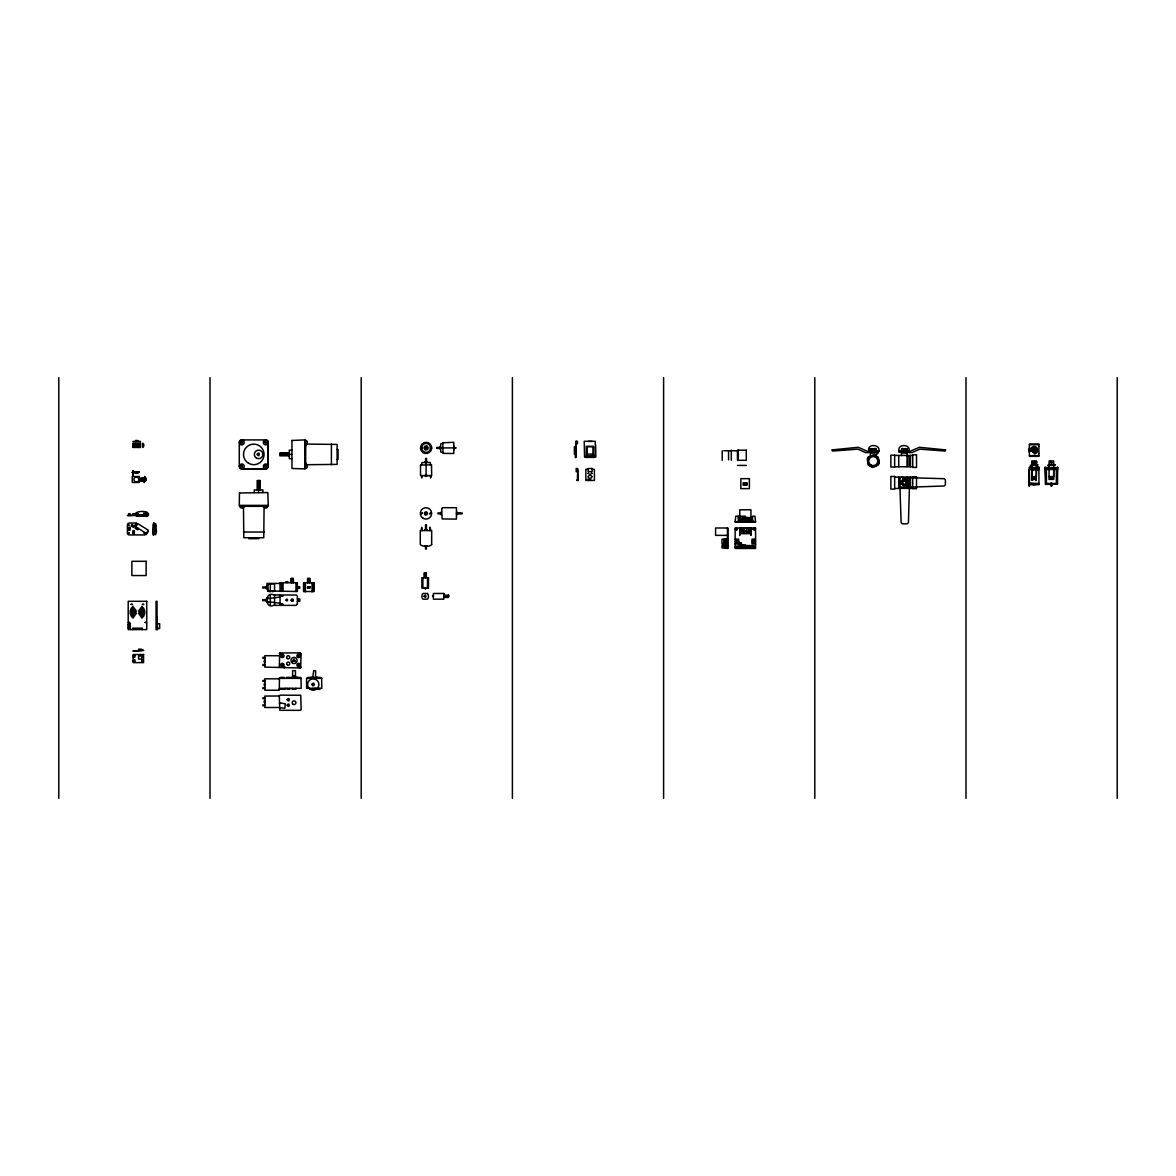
<?xml version="1.0" encoding="UTF-8"?>
<svg xmlns="http://www.w3.org/2000/svg" width="1176" height="1176" viewBox="0 0 1176 1176"><rect width="100%" height="100%" fill="white"/><g stroke="black" fill="none" stroke-linecap="round" stroke-linejoin="round"><path stroke-width="1.5" d="M128.199 624.529C131.55 620.266 130.565 632.512 128.199 627.705M279.3 695.986L280.153 695.134L300.733 695.251L301.159 709.554L300.306 710.348L279.844 710.289L279.3 695.986L264.806 696.089L264.806 707.496L279.3 707.496M279.3 703.792L280.153 702.925L285.239 703.792L284.871 708.29L279.3 707.643M305.892 591.528L304.951 591.572M312.551 591.528L311.611 591.572M592.116 441.397L588.22 441.368M152.63 531.817L153.056 530.802A2.073 2.073 0 0 1 155.849 530.699L155.996 532.831A2.073 2.073 0 0 1 153.203 532.934L153.056 524.099A2.073 2.073 0 0 1 155.849 523.996L156.423 531.817M901.58 450.981L901.918 448.526L907.387 448.953L907.357 451.422M906.211 448.865L905.917 452.745L902.786 452.51L903.095 448.615M909.342 452.525L909.415 451.584L919.382 447.306L945.739 449.908L945.048 451.055L919.838 449.144L911.826 452.672L898.758 451.716L898.832 450.775L909.415 451.584M1035.953 476.574L1035.835 478L1032.513 478L1032.396 476.574M1053.182 476.574L1053.049 478L1049.727 478L1049.609 476.574M868.902 451.202C866.359 443.102 882.103 443.999 878.398 452.157L868.902 452.157L868.902 451.202L878.398 451.202M899.17 451.202C896.627 443.102 912.37 443.999 908.68 452.157L899.17 452.157L899.17 451.202L908.68 451.202M295.367 660.956L294.029 659.045L292.736 661.059L295.176 661.324L292.692 660.941M147.265 512.457L146.368 513.486A3.352 3.352 0 0 0 146.368 515.235L147.265 516.264L148.161 515.235A3.352 3.352 0 0 0 148.161 513.486C147.206 510.487 136.548 511.001 135.696 513.486A3.352 3.352 0 0 0 135.71 515.235L136.504 516.249L147.265 516.264M134.917 525.878L136.269 523.364M135.593 526.73L137.607 523.511L148.279 530.2L146.25 533.419L134.667 526.142L136.445 523.055L129.316 523.055A1.896 1.896 0 0 0 127.42 524.952L127.42 533.037A1.896 1.896 0 0 0 129.316 534.933L145.001 534.933L146.074 533.301M143.575 532.787L146.221 534.551M148.455 531.479L146.191 534.418M292.809 599.157L290.986 600.23L292.736 601.201L292.883 599.201L292.883 601.098M894.657 455.45L912.723 455.45M894.657 477.118L912.723 477.118M139.562 445.91L139.209 446.704L140.503 446.851M1029.426 482.998L1038.922 483.468M894.657 466.754L912.723 466.754M898.743 488.319L912.723 488.437M1032.014 450.834L1030.661 451.261A3.69 3.69 0 0 1 1033.425 446.557A3.69 3.69 0 0 1 1037.835 449.791A3.69 3.69 0 0 1 1034.174 453.848L1034.174 452.422M868.167 451.584L878.751 450.775L878.825 451.716L865.874 452.686L857.745 449.144L832.593 451.055L831.844 449.908L858.201 447.306L868.167 451.584L868.241 452.525M874.797 448.732L874.797 452.628L871.666 452.745L871.357 448.865M901.463 477.118L900.037 478.441L900.037 490.23L901.125 522.511L902.345 523.82L907.328 523.805L908.431 522.614L909.533 483.659L907.563 483.659L907.563 482.395A3.131 3.131 0 0 0 904.432 479.264L902.933 479.264L902.933 477.118M304.76 440.147L305.701 440.147L305.701 468.665L304.76 468.665M305.701 440.868C308.215 439.956 307.833 445.19 305.701 444.043M132.903 441.441L140.503 441.441M142.796 443.176L142.855 447.453M442.852 443.396L440.706 443.866L440.721 452.054L442.852 452.422M132.903 443.764L134.329 444.219L132.903 444.719M140.503 443.764L139.077 444.219L140.503 444.719M576.299 443.69L577.475 443.69L577.475 441.309L575.814 441.309L575.49 457.596L575.814 446.277M142.855 444.116L143.751 444.116L143.751 446.498L142.855 446.498M595.629 444.734L595.835 457.126L584.575 457.185L584.237 441.309L595.247 441.309L595.247 444.352M1029.426 444.69L1038.922 444.69M132.903 444.837L134.329 445.292L132.903 445.91M140.503 444.837L139.077 445.322L140.503 445.91M453.774 445.895L453.774 449.938M132.903 446.851L134.196 446.704L133.858 445.91M575.49 446.806L574.388 446.806L574.388 454.068L575.49 454.068M420.552 447.203L421.699 447.203L421.699 448.629L420.552 448.629M431.636 447.203L430.49 447.203L430.49 448.629L431.636 448.629M453.774 447.203L456.156 447.88L453.774 448.629M440 447.439L436.663 447.439L436.663 448.379L440 448.379M454.495 447.439L454.495 448.379M436.663 447.909L454.73 447.909M337.115 449.482L338.071 449.482L338.071 459.316L337.115 459.316M291.927 450.129L289.311 450.129L289.311 458.684L291.927 458.684M907.255 451.202L901.463 451.202M723.799 450.746L738.278 450.746M289.311 452.98L279.903 452.98L279.903 455.832L289.311 455.832M279.903 453.363L286.929 452.98M279.903 454.406L291.927 454.406M1029.426 455.626L1038.922 455.626M575.814 457.464L576.299 441.309M424.904 461.815L427.285 461.815M1049.139 464.226L1053.652 464.226M305.701 464.77C308.2 463.873 307.847 469.092 305.701 467.945M737.47 465.417L746.363 465.417M1029.426 467.548L1038.922 467.548M1045.214 467.548L1057.577 467.548M241.83 468.739L265.732 468.739M1029.426 468.974L1038.922 468.974M1045.214 468.974L1057.577 468.974M577.622 469.298L578.092 480.44L576.666 480.396L577.622 479.382M588.162 469.298L585.854 469.298L585.854 480.44L594.409 480.44L594.409 469.298L592.087 469.298M1038.922 469.445L1028.941 469.445L1028.941 486.011M1045.934 469.445L1056.857 469.445M577.622 471.664L576.196 471.664L576.196 468.504L577.622 468.504L577.622 480.44M577.622 474.59L577.622 478.955M1049.139 476.574L1053.652 476.574L1053.652 465.417M144.251 477.765L143.251 477.765L143.251 481.219L144.251 481.219M143.251 478.808L144.251 478.808M143.251 478.97L144.251 478.97M143.251 480.014L144.251 480.014M143.251 480.175L144.251 480.175M905.726 480.396L902.977 480.396L901.61 482.777L902.977 485.159L905.726 485.159L907.093 482.777L905.667 478.029L903.05 478.029L903.05 480.249M745.981 483.145L746.775 483.145M745.981 483.439L746.775 483.439M1045.934 483.468L1056.857 483.468M745.981 483.748L746.775 483.748M1029.426 483.939L1038.922 483.939M745.981 484.042L746.775 484.042M898.699 484.203L900.845 484.203L900.845 482.704A3.131 3.131 0 0 1 903.977 479.573L905.241 479.573L905.241 477.603L944.196 478.705L945.372 479.793L945.416 484.688L944.196 485.997L911.812 487.099L900.022 487.099L898.699 485.673M745.981 484.336L746.775 484.336M745.981 484.644L746.775 484.644M745.981 484.938L746.775 484.938M260.028 487.555L259.646 480.528M900.037 487.746L909.533 487.746M894.657 488.437L898.743 488.437L898.743 477.118M437.986 512.927L441.074 512.927M456.435 513.045L462.212 512.927M456.435 513.75L459.772 513.045M437.986 513.883L441.074 513.883M457.082 513.883L462.212 513.883M746.275 517.396L746.275 520.248M747.598 517.396L747.598 520.248M748.686 517.396L748.686 520.248M749.891 517.396L749.891 520.248M751.096 517.396L751.096 520.248M752.434 517.396L752.434 520.248M751.993 521.674L752.596 516.205L754.963 516.205L755.565 522.144L735.132 522.144L735.72 516.205L738.102 516.205L738.69 518.101L740.615 518.101L740.615 521.438L738.601 521.438M742.762 519.763L741.086 519.763L741.086 521.188L742.762 521.188M735.132 521.674L755.565 521.674M153.821 524.628L155.247 524.628L155.247 530.185L153.821 530.185M155.247 525.363L155.247 526.613M153.821 525.834L155.717 525.848M153.821 527.348L155.247 527.333M155.247 528.053L155.247 529.479M424.668 529.95L427.285 529.95M153.821 530.655L155.247 530.655L155.247 533.507L153.821 533.507M153.821 531.42L155.717 531.376L155.717 534.551L153.821 534.551M243.491 532.037L264.071 532.037M727.459 535.374L715.581 535.374L715.581 527.995L727.944 527.995L727.944 548.442L722.005 547.84L722.005 545.473L727.459 544.87M727.459 539.167L722.005 539.167L722.005 543.915L727.459 543.915M735.132 539.167L738.69 539.167L738.69 543.915L735.132 543.915M755.565 539.167L751.993 539.167L751.993 543.915L755.565 543.915M735.132 541.548L738.69 541.548M751.993 541.548L755.565 541.548M727.459 545.59L726.033 545.59L726.033 547.957L727.459 547.957M424.668 545.958L427.285 545.958M726.033 546.09L723.181 546.09L726.033 546.208M726.033 547.296L723.181 547.296M280.05 583.414L266.981 583.414L266.981 585.325L267.937 585.325M267.937 585.442C265.894 584.545 265.497 590.073 267.937 589.485M297.396 586.75L299.777 586.75L299.777 588.176L297.396 588.176M266.746 586.986L262.704 586.986L262.704 587.941L266.746 587.941M267.937 591.028L274.581 591.028L274.581 583.899L267.937 583.899L268.025 591.381L270.318 591.734L270.318 583.899M274.581 595.394C264.718 589.191 264.086 610.829 274.581 604.905M433.385 595.953L432.445 595.953L433.385 596.673M443.837 596.07L448.585 596.07M443.837 596.555L448.585 596.555M280.05 597.07L266.981 598.731L266.981 601.583L280.05 603.244M267.937 597.775C265.673 596.952 265.335 603.097 267.937 602.524M297.396 598.966L299.777 598.966L299.777 601.333L297.396 601.333M266.746 599.672L262.704 599.672L262.704 600.627L266.746 600.627M157.025 617.18L157.496 629.601L156.07 629.601L156.07 601.318L157.025 601.318L157.025 629.601M157.496 623.706L159.642 623.706L159.642 628.454L157.496 628.454M279.3 655.708L264.806 655.708L264.806 667.115L300.615 668.012L301.159 653.65L300.306 652.856L279.726 652.974L279.3 667.277M133.52 656.164L134.726 656.164M141.973 656.164L143.178 656.164M264.806 657.369L262.909 657.369L262.909 658.325L264.806 658.325M264.806 659.986L264.806 662.838M133.52 660.986L134.726 660.986M141.973 660.986L143.178 660.986M264.1 660.941L264.1 661.882M264.806 664.499L262.909 664.499L262.909 665.454L264.806 665.454M292.603 675.685L295.455 675.685M280.873 677.861L279.447 677.861L279.3 690.224L264.806 690.224L264.806 678.817L279.3 678.817M320.21 677.861L321.636 677.861L321.768 688.327L306.569 688.327L306.569 678.346L321.768 678.346M279.3 678.346L301.159 678.346M264.806 680.478L262.909 680.478L262.909 681.433L264.806 681.433M264.806 683.094L264.806 685.946M264.1 684.05L264.1 684.991M264.806 687.607L262.909 687.607L262.909 688.563L264.806 688.563M279.3 688.327L301.159 688.327L301.012 677.861L299.586 678.346M279.3 689.268L285.239 689.268L285.239 688.327M264.806 697.75L262.909 697.75L262.909 698.706L264.806 698.706M264.806 700.367L264.806 703.219M264.1 701.308L264.1 702.263M264.806 704.88L262.909 704.88L262.909 705.835L264.806 705.835M901.61 450.408L907.402 450.864M136.975 524.511L136.225 525.716M876.002 450.981L870.225 451.422M875.811 450.423L875.664 448.526L870.196 448.953L870.343 450.849M874.488 448.615L874.782 452.51M1117.2 377.628L1117.2 798.372M1056.386 469.445L1056.386 483.468M1053.77 467.548L1053.77 479.426L1049.021 479.426L1049.139 465.417M1053.652 464.932L1053.652 460.904L1049.139 460.904L1049.139 464.932M1052.579 484.659L1050.212 484.659M1051.873 483.233L1051.873 486.011M1051.388 483.233L1051.388 486.011M1050.918 483.233L1050.918 486.011M1046.405 469.445L1046.405 483.468M1038.922 446.365L1038.922 443.984L1029.426 443.984L1029.426 446.365M1038.922 446.836L1038.922 453.48M1038.922 453.965L1038.922 456.332L1029.426 456.332L1029.426 453.965M1036.541 467.548L1036.071 480.616L1035.365 479.852L1036.13 479.191L1032.116 479.205L1032.895 480.249L1031.602 480.161L1031.793 467.548M1036.423 464.932L1036.423 460.904L1034.645 460.904L1034.645 464.226L1033.704 464.226L1033.704 460.904L1031.911 460.904L1031.911 464.932M1036.423 465.417L1036.423 476.574L1031.911 476.574L1031.911 465.417M1036.071 468.974L1036.071 467.078L1038.922 467.078L1038.922 484.659L1029.426 484.659L1029.426 467.078L1032.278 467.078L1032.278 468.974M1035.365 484.659L1032.984 484.659M1034.645 447.953L1034.645 452.363M1033.704 447.953L1033.704 452.363M1029.426 446.836L1029.426 453.48M1029.368 483.468L1029.368 486.011M965.996 377.628L965.996 798.372M910.489 455.45L910.489 466.754M910.489 477.118L910.489 488.437M909.68 455.876L909.68 466.328M909.68 477.544L909.68 488.011M909.327 477.603L909.327 487.099M907.96 455.876L907.96 466.328M907.96 477.544L907.96 488.011M907.21 455.626L907.21 452.628L901.507 452.628L901.507 455.568M907.093 450.629L907.093 448.732L901.61 448.732L901.61 450.629M907.019 455.568L907.019 466.637M907.019 477.25L907.019 481.748M907.019 483.806L907.019 488.319M905.917 448.732L905.917 452.628M902.786 448.732L902.786 452.628M898.743 455.45L898.743 466.754M876.12 451.202L870.328 451.202M876.076 456.229L876.076 454.377L877.972 453.436L877.972 450.967L876.429 450.967L876.429 452.628L870.372 452.628L870.372 456.229A5.66 5.66 0 0 0 870.402 466.005A5.66 5.66 0 0 0 878.884 461.11A5.66 5.66 0 0 0 870.402 456.215M875.973 450.629L875.973 448.732L870.475 448.732L870.475 450.629M871.651 448.732L871.651 452.628M814.806 377.628L814.806 798.372M752.934 521.674L752.934 520.248L745.731 520.248L745.731 521.674M751.758 545.59L751.758 547.957M750.935 521.674L750.935 509.796L739.763 509.796L739.763 521.674M750.935 527.995L750.935 535.374L750.685 531.949L739.998 531.949L739.763 535.374L739.763 527.995M750.685 527.995L750.685 530.832L748.789 530.832L748.789 527.995M750.45 531.949L750.45 533.654L740.233 533.654L740.233 531.949M750.553 545.59L750.553 547.957M749.347 545.59L749.347 547.957M748.553 527.995L748.553 531.684L746.657 531.684L746.657 527.995M748.142 545.59L748.142 547.957M746.936 545.59L746.936 547.957M746.422 527.995L746.422 530.832L744.276 530.832L744.276 527.995M745.981 482.836L745.981 485.247M745.481 521.674L745.481 516.205L738.366 516.205L738.366 521.674M745.481 548.442L745.481 544.87L738.366 544.87L738.366 548.442M744.04 527.995L744.04 531.684L742.144 531.684L742.144 527.995M743.908 482.836L743.908 485.247M743.114 544.87L743.114 548.442M741.894 527.995L741.894 530.832L739.998 530.832L739.998 527.995M740.733 544.87L740.733 548.442M738.601 518.101L738.69 521.674M738.278 450.188L738.278 459.86M731.325 450.143L731.325 460.301M728.561 451.408L728.561 459.86M727.459 527.995L727.459 548.442M722.211 450.79L722.211 460.301M663.602 377.628L663.602 798.372M593.939 457.596L593.939 446.277L586.295 446.277L586.295 457.596M590.587 480.396L590.587 479.382L587.486 479.382L587.486 480.396M512.398 377.628L512.398 798.372M457.082 512.089L457.082 514.706M441.074 512.089L441.074 514.706M440 446.718L440 449.1M430.636 447.203L430.636 448.629M430.636 475.589L430.636 477.97L430.49 475.589M430.784 530.582L430.063 527.26L429.593 530.582M430.607 464.667L430.24 462.535L422.052 462.521L421.581 464.667M428.108 475.589L424.066 475.589M427.476 577.725L427.476 588.191M426.565 461.815L426.565 458.493L425.609 458.493L425.609 461.815M426.565 476.309L425.609 476.309M426.462 524.819L426.462 529.95M426.462 545.958L426.462 549.045M426.094 458.493L426.094 476.545M425.506 524.819L425.506 529.95M425.506 545.958L425.506 549.045M425.55 588.191L425.55 589.132L424.815 588.191M425.418 572.977L425.418 577.725M424.948 572.977L424.948 577.725M422.89 577.725L422.89 588.191M422.375 530.582L421.655 527.26L421.184 530.582M421.699 475.589L421.699 477.97L421.552 475.589M421.552 447.203L421.552 448.629M361.194 377.628L361.194 798.372M331.411 444.116L331.411 464.696M320.21 678.346L320.342 677.391L307.994 677.391L307.994 678.346M319.872 688.327L319.872 689.268L309.891 689.268L309.891 688.327M317.976 688.327L317.976 689.268M317.255 677.391L317.255 678.346M317.02 677.391L317.02 678.346M316.021 688.327L316.021 689.268M315.594 677.391L315.594 670.688L313.698 670.688L312.743 677.391M315.359 688.327L315.359 689.268M314.359 688.327L314.359 689.268M313.507 582.708L313.507 591.499M312.507 688.327L312.316 689.268M312.081 582.708L312.081 591.499M311.317 677.391L311.317 678.346M311.081 677.391L311.081 678.346M309.935 582.708L309.935 578.43L307.568 578.43L307.568 582.708M309.464 578.43L309.464 582.708M309.464 586.75L309.464 588.176M308.141 678.346L306.716 678.346M308.038 578.43L308.038 582.708M308.038 586.75L308.038 588.176M305.422 582.708L305.422 591.499M303.996 582.708L303.996 591.499M300.203 678.346L300.203 677.391L290.942 677.391L290.942 678.346M299.292 586.75L299.292 588.176M297.881 586.75L297.881 588.176M297.116 677.391L297.116 678.346M296.881 677.391L296.881 678.346M295.97 582.708L295.97 591.499M295.926 688.327L295.926 689.268L292.221 689.268L292.221 688.327M295.455 677.391L295.455 670.688L292.603 670.688L292.603 677.391M293.353 582.708L293.353 578.43L290.986 578.43L290.986 582.708M292.883 578.43L292.883 582.708M291.457 578.43L291.457 582.708M291.457 599.201L291.457 601.098M289.752 678.346L289.752 677.391L286.665 677.391L286.665 678.346M289.752 688.327L289.752 689.268L287.135 689.268L287.135 688.327M287.899 582.708L287.899 581.752L285.988 581.752L285.988 582.708M285.004 678.346L283.578 678.346M284.048 678.346L284.048 677.391L280.726 677.391L280.873 678.346M283.048 582.708L283.048 591.499M281.623 582.708L281.623 591.499M280.05 591.499L280.05 582.708L297.396 582.708L297.396 591.499L270.789 591.028M280.05 594.924L280.05 605.375M273.641 591.499L271.744 591.499M270.318 595.394L270.318 604.905M268.113 442.455A2.381 2.381 0 0 1 264.541 444.513A2.381 2.381 0 0 1 264.541 440.397A2.381 2.381 0 0 1 268.113 442.455L268.113 466.358A2.381 2.381 0 0 1 264.541 468.415A2.381 2.381 0 0 1 264.541 464.3A2.381 2.381 0 0 1 268.113 466.358M268.04 505.371L268.04 506.327L239.522 506.327L239.522 505.371M267.32 506.327C268.363 508.649 263.115 508.62 264.144 506.327M262.88 492.538L262.88 489.936L254.325 489.936L254.325 492.538M260.028 489.936L260.028 480.528L257.176 480.528L257.176 489.936M258.705 537.741L258.705 538.682L248.871 538.682L248.871 537.741M258.602 480.528L258.602 492.538M243.417 506.327C244.461 508.649 239.228 508.62 240.242 506.327M210.004 377.628L210.004 798.372M146.427 513.177L146.427 515.073M146.074 515.073L127.42 515.544L146.912 515.073A1.558 1.558 0 0 0 147.265 515.852L148.323 515.382A2.337 2.337 0 0 0 148.323 513.824L143.575 513.177L143.575 515.073M142.296 629.601L142.296 628.175L132.638 628.175L132.638 629.601M141.679 650.372L141.679 649.181L138.592 649.181L138.592 650.372M138.268 515.073L138.268 513.647L135.108 513.647L135.108 515.073M137.901 441.397L137.901 440.5L135.519 440.5L135.519 441.397M138.048 472.326L138.048 473.281L135.108 473.281L135.108 472.326M137.474 515.073L137.445 513.177L135.946 513.647M134.358 515.073L134.358 513.647L132.932 513.647L132.932 515.073M133.549 472.326L133.549 473.325L132.506 472.326M130.036 515.073L130.036 513.647L128.61 513.647L128.61 515.073M58.8 377.628L58.8 798.372M305.701 446.013A1.896 1.896 0 0 1 307.612 444.116L337.115 444.425L337.115 464.388L307.612 464.696A1.896 1.896 0 0 1 305.701 462.785M262.174 506.327A1.896 1.896 0 0 1 264.071 508.223L263.762 537.741L243.799 537.741L243.491 508.223A1.896 1.896 0 0 1 245.402 506.327M1029.426 452.334A5.233 5.233 0 0 1 1029.426 447.983M138.445 610.873A1.661 1.661 0 0 1 138.445 613.549M136.489 613.549A1.661 1.661 0 0 1 136.489 610.873M139.282 609.727A3.087 3.087 0 0 1 139.282 614.71M135.652 614.71A3.087 3.087 0 0 1 135.652 609.727M140.135 608.565A4.513 4.513 0 0 1 140.135 615.856M134.814 615.856A4.513 4.513 0 0 1 134.814 608.565M140.973 607.419A5.939 5.939 0 0 1 140.973 617.003M133.961 617.003A5.939 5.939 0 0 1 133.961 607.419M141.811 606.272A7.365 7.365 0 0 1 141.811 618.164M133.123 618.164A7.365 7.365 0 0 1 133.123 606.272M239.448 493.009L239.287 505.371L268.275 505.371L267.819 492.582L239.448 492.979M128.36 525.04L129.316 525.143L128.375 524.981M128.36 532.89L129.316 532.993L128.375 532.846M128.434 622.413L129.86 622.574L128.449 622.31M135.754 445.248C138.224 448.321 137.474 441.941 135.754 445.175M131.05 604.361L132.476 604.464L131.065 604.302M142.458 604.361L143.884 604.464L142.458 604.302M145.074 622.413L146.486 622.574L145.089 622.31M240.889 442.382C243.447 445.439 242.388 438.971 240.889 442.382M240.889 466.284C243.491 469.298 242.403 462.918 240.889 466.284M264.791 442.382C267.246 445.528 266.305 439.001 264.791 442.382M264.791 466.284C267.305 469.386 266.335 462.918 264.791 466.284M279.447 653.665L280.858 653.812L279.447 653.621M281.623 596.056L283.034 596.217L281.623 596.011M281.623 604.141L283.048 604.244L281.623 604.096M281.814 655.914L282.96 655.987L281.814 655.914M281.814 664.94L282.96 665.013L281.814 664.94M283.578 667.159L284.989 667.306L283.578 667.115M286.003 600.083C288.399 603.185 287.826 596.746 286.003 600.083M287.15 699.676C289.649 704.248 290.296 695.442 287.15 699.676M287.15 705.144C289.913 709.628 289.943 700.896 287.15 705.144M291.692 600.113L292.648 600.216L291.707 600.083M297.881 600.098L299.292 600.26L297.881 600.054M297.984 655.914L299.116 655.987L297.984 655.914M297.984 664.94L299.116 665.013L297.984 664.94M299.586 653.665L301.012 653.768L299.601 653.621M299.586 667.159L301.012 667.262L299.601 667.115M311.802 684.417C314.477 689.43 315.315 679.772 311.802 684.417M312.743 684.491L313.683 684.594L312.743 684.447M424.668 447.806C427.167 452.775 428.49 443.367 424.683 447.703M425.624 447.88L426.565 447.983L425.624 447.806M425.506 513.368L426.462 513.442L425.506 513.339M424.051 596.232C426.697 600.054 426.388 592.307 424.051 596.232M588.044 473.428L588.926 473.516L588.059 473.325M591.322 473.428L592.219 473.516L591.337 473.325M735.338 529.229C737.925 532.89 737.352 525.569 735.353 529.156M735.72 529.259L737.146 529.406L735.735 529.156M735.338 547.046C737.793 550.765 737.631 543.371 735.353 546.972M735.72 547.075L737.146 547.237L735.735 546.972M736.205 542.68L737.617 542.842L736.205 542.636M736.205 540.313L737.617 540.401L736.205 540.254M738.837 546.605L740.263 546.708L738.837 546.605M741.218 546.605L742.629 546.708L741.218 546.605M743.585 546.605L745.011 546.708L743.585 546.605M753.169 529.229C755.742 532.89 755.168 525.569 753.169 529.156M753.066 542.68L754.492 542.842L753.081 542.636M753.066 540.313L754.492 540.401L753.081 540.254M753.551 529.259L754.963 529.406L753.566 529.156M753.169 547.046C755.609 550.765 755.448 543.371 753.169 546.972M753.551 547.075L754.963 547.237L753.566 546.972M1031.558 470.356L1032.984 470.459L1031.558 470.356M1035.365 470.356L1036.791 470.459L1035.365 470.356M1050.771 462.418L1052.005 462.506L1050.771 462.418M128.449 624.471C128.552 635.878 132.506 620.149 128.449 624.471M291.927 440.515L291.971 468.474L304.76 468.901L304.76 439.912L291.942 440.441M297.396 603.95L296.073 605.375L274.581 605.375L274.581 594.924L296.499 595.027L297.396 596.247L297.396 603.95M420.508 465.108L420.508 475.589L431.68 475.589L431.519 464.799L420.508 465.108M431.68 544.37C431.048 547.031 421.567 546.855 420.288 544.517L420.273 530.582L431.68 530.582L431.68 544.444M442.852 442.764L442.999 453.363L453.774 453.495L453.774 442.323L442.852 442.764M441.706 508.576L442.132 518.939L456.435 519.101L456.435 507.694L442.661 507.694L441.706 508.576M1057.577 483.939L1045.376 484.394L1045.214 467.078L1045.934 483.939L1056.857 483.939L1057.577 467.078L1057.562 483.998M257.191 454.245C259.19 459.272 260.513 450.026 257.206 454.156M868.211 457.141L867.285 458.758L868.211 465.079L872.283 467.431L878.237 465.079L879.163 463.462L878.237 457.141L874.15 454.789L868.211 457.141M131.933 524.628L131.183 525.834L133.594 527.348L134.358 526.142L131.933 524.628M132.315 525.363L133.226 526.613L132.315 525.363M135.872 527.098L135.108 528.303L137.533 529.817L138.283 528.612L135.872 527.098M136.24 527.833L137.151 529.082L136.24 527.833M590.029 474.59L587.838 476.78L590.029 478.955L592.204 476.78L590.029 474.59M904.359 480.029L901.977 481.41L901.977 484.145L904.359 485.526L906.725 484.145L906.725 481.41L904.359 480.029M265.879 439.912L241.697 439.912A2.411 2.411 0 0 0 239.287 442.308L239.287 466.49A2.411 2.411 0 0 0 241.697 468.901L265.879 468.901A2.411 2.411 0 0 0 268.275 466.49L268.275 442.308A2.411 2.411 0 0 0 265.879 439.912M140.503 443.176L132.903 443.176L132.903 447.453L140.503 447.453L140.503 443.176M137.901 444.116L135.519 444.116L135.519 446.498L137.901 446.498L137.901 444.116M592.954 446.806L587.177 446.806L587.177 454.068L592.954 454.068L592.954 446.806M1036.673 449.541L1031.675 449.541L1031.675 450.775L1036.673 450.775L1036.673 449.541M746.29 450.188L737.47 450.188L737.47 460.301L746.29 460.301L746.29 450.188M592.425 454.789L592.16 457.052L591.381 455.788L589.896 455.788L589.896 457.052L587.632 455.788L586.898 457.052L586.618 455.068L586.618 457.39L587.941 457.39L587.941 456.112L588.823 457.39L590.234 457.39L590.234 456.112L591.116 457.39L593.542 457.39L593.542 454.789L593.204 457.052L592.425 454.789M916.516 454.789L912.723 454.789L912.723 467.431L916.516 467.431L916.516 454.789M894.657 455.171L890.864 455.171L890.864 467.048L894.657 467.048L894.657 455.171M1036.673 461.845L1031.675 461.845L1031.675 463.079L1036.673 463.079L1036.673 461.845M1037.849 464.932L1030.485 465.417L1037.849 464.932M1055.078 464.932L1047.713 465.417L1055.078 464.932M592.087 468.504L588.162 468.504L588.162 471.664L592.087 471.664L592.087 468.504M133.123 470.709L132.932 475.942L133.123 470.709M139.385 471.855L132.256 472.326L139.385 471.855M139.385 476.515L132.256 476.515L132.256 482.454L139.385 482.454L139.385 476.515M144.721 476.515L144.251 482.454L144.721 476.515M894.657 476.456L890.864 476.456L890.864 489.098L894.657 489.098L894.657 476.456M916.516 476.839L912.723 476.839L912.723 488.716L916.516 488.716L916.516 476.839M145.868 478.191L140.635 478.382L145.868 478.191M749.391 478.647L740.836 478.647L740.836 488.628L749.391 488.628L749.391 478.647M145.868 479.396L140.635 479.587L145.868 479.396M145.868 480.602L140.635 480.793L145.868 480.602M746.775 482.836L743.173 482.836L743.173 485.247L746.775 485.247L746.775 482.836M422.375 513.045L421.184 513.75L422.375 513.045M430.784 513.045L429.593 513.75L430.784 513.045M742.997 518.101L740.851 518.101L740.851 521.438L742.997 521.438L742.997 518.101M745.246 518.101L743.232 518.101L743.232 521.438L745.246 521.438L745.246 518.101M740.38 519.763L738.837 519.763L738.837 521.188L740.38 521.188L740.38 519.763M745.011 519.763L743.467 519.763L743.467 521.188L745.011 521.188L745.011 519.763M153.821 523.055L153.336 534.933L153.821 523.055M130.036 527.333L128.61 527.333L128.61 530.185L130.036 530.185L130.036 527.333M129.595 528.053L129.037 529.479L129.595 528.053M755.565 527.995L735.132 527.995L735.132 548.442L755.565 548.442L755.565 527.995M134.358 530.655L132.932 530.655L132.932 533.507L134.358 533.507L134.358 530.655M133.932 531.376L133.358 532.801L133.932 531.376M727.224 539.402L723.901 539.402L723.901 541.43L727.224 541.43L727.224 539.402M726.989 539.637L725.563 539.637L725.563 541.195L726.989 541.195L726.989 539.637M737.029 539.872L736.793 540.842L737.029 539.872M753.904 539.872L753.654 540.842L753.904 539.872M727.224 541.666L723.901 541.666L723.901 543.68L727.224 543.68L727.224 541.666M726.989 541.901L725.563 541.901L725.563 543.444L726.989 543.444L726.989 541.901M737.029 542.239L736.793 543.224L737.029 542.239M753.904 542.239L753.654 543.224L753.904 542.239M741.35 542.709L738.925 542.709L738.925 543.915L741.35 543.915L741.35 542.709M752.963 545.59L745.731 545.59L745.731 547.957L752.963 547.957L752.963 545.59M739.675 546.164L739.425 547.149L739.675 546.164M742.041 546.164L741.806 547.149L742.041 546.164M744.423 546.164L744.173 547.149L744.423 546.164M146.133 561.305L131.874 561.305L131.874 575.549L146.133 575.549L146.133 561.305M426.329 572.977L424.036 572.977L424.036 576.74L426.329 576.74L426.329 572.977M428.49 577.725L421.875 577.725L421.875 588.191L428.49 588.191L428.49 577.725M313.977 582.708L303.526 582.708L303.526 591.499L313.977 591.499L313.977 582.708M309.935 586.75L307.568 586.75L307.568 588.176L309.935 588.176L309.935 586.75M427.476 593.468L422.89 593.468A4.528 4.528 0 0 0 422.89 599.172L427.476 599.172A4.528 4.528 0 0 0 427.476 593.468M443.837 593.468L433.385 593.468L433.385 599.172L443.837 599.172L443.837 593.468M448.585 595.174L444.837 595.174L444.837 597.452L448.585 597.452L448.585 595.174M146.735 601.318L128.199 601.318L128.199 629.601L146.735 629.601L146.735 601.318M143.575 650.372L133.123 651.078L143.575 650.372M280.27 653.224L280.035 654.209L280.27 653.224M300.424 653.224L300.189 654.209L300.424 653.224M143.575 654.532L133.123 654.532L133.123 662.617L143.575 662.617L143.575 654.532M134.726 654.944L133.52 654.944L133.52 657.369L134.726 657.369L134.726 654.944M143.178 654.944L141.973 654.944L141.973 657.369L143.178 657.369L143.178 654.944M141.679 655.958L138.592 655.958L138.592 659.045L141.679 659.045L141.679 655.958M134.726 659.78L133.52 659.78L133.52 662.191L134.726 662.191L134.726 659.78M143.178 659.78L141.973 659.78L141.973 662.191L143.178 662.191L143.178 659.78M284.416 666.718L284.166 667.703L284.416 666.718M300.424 666.718L300.189 667.703L300.424 666.718M248.636 463.315A10.29 10.29 0 0 0 264.071 454.406A10.29 10.29 0 0 0 248.636 445.498A10.29 10.29 0 0 0 248.636 463.315M240.639 444.513A2.381 2.381 0 0 0 244.211 442.455A2.381 2.381 0 0 0 240.639 440.397A2.381 2.381 0 0 0 240.639 444.513M240.639 468.415A2.381 2.381 0 0 0 244.211 466.358A2.381 2.381 0 0 0 240.639 464.3A2.381 2.381 0 0 0 240.639 468.415M256.471 458.111A4.278 4.278 0 0 0 262.88 454.406A4.278 4.278 0 0 0 256.471 450.702A4.278 4.278 0 0 0 256.471 458.111M292.486 663.132A3.087 3.087 0 0 0 297.116 660.456A3.087 3.087 0 0 0 292.486 657.796A3.087 3.087 0 0 0 292.486 663.132M287.341 658.531A1.544 1.544 0 0 0 289.752 657.369A1.544 1.544 0 0 0 287.532 655.87A1.544 1.544 0 0 0 287.341 658.531M287.341 664.955A1.544 1.544 0 0 0 289.752 663.779A1.544 1.544 0 0 0 287.532 662.279A1.544 1.544 0 0 0 287.341 664.955M297.616 657.325A1.661 1.661 0 0 0 300.203 656.061A1.661 1.661 0 0 0 297.822 654.459A1.661 1.661 0 0 0 297.616 657.325M281.461 657.325A1.661 1.661 0 0 0 284.048 656.061A1.661 1.661 0 0 0 281.667 654.459A1.661 1.661 0 0 0 281.461 657.325M297.616 666.351A1.661 1.661 0 0 0 300.203 665.101A1.661 1.661 0 0 0 297.822 663.485A1.661 1.661 0 0 0 297.616 666.351M281.461 666.351A1.661 1.661 0 0 0 284.048 665.101A1.661 1.661 0 0 0 281.667 663.485A1.661 1.661 0 0 0 281.461 666.351M293.147 704.35A1.852 1.852 0 0 0 295.926 702.734A1.852 1.852 0 0 0 293.147 701.131A1.852 1.852 0 0 0 293.147 704.35M310.023 689.239A5.704 5.704 0 0 0 318.902 684.932A5.704 5.704 0 0 0 310.729 679.39A5.704 5.704 0 0 0 310.023 689.239M424.962 449.585A2.014 2.014 0 0 0 428.108 448.056A2.014 2.014 0 0 0 425.212 446.101A2.014 2.014 0 0 0 424.962 449.585M423.566 451.643A4.513 4.513 0 0 0 430.592 448.232A4.513 4.513 0 0 0 424.124 443.852A4.513 4.513 0 0 0 423.566 451.643M422.963 452.54A5.586 5.586 0 0 0 431.665 448.306A5.586 5.586 0 0 0 423.654 442.882A5.586 5.586 0 0 0 422.963 452.54M425.212 514.735A1.544 1.544 0 0 0 427.52 513.398A1.544 1.544 0 0 0 425.212 512.06A1.544 1.544 0 0 0 425.212 514.735M423.125 518.337A5.704 5.704 0 0 0 431.68 513.398A5.704 5.704 0 0 0 423.125 508.458A5.704 5.704 0 0 0 423.125 518.337M870.96 465.02A4.513 4.513 0 0 0 877.737 461.11A4.513 4.513 0 0 0 870.96 457.199A4.513 4.513 0 0 0 870.96 465.02M903.565 484.13A1.573 1.573 0 0 0 905.917 482.777A1.573 1.573 0 0 0 903.565 481.425A1.573 1.573 0 0 0 903.565 484.13M902.83 485.188A2.852 2.852 0 0 0 907.21 482.895A2.852 2.852 0 0 0 903.036 480.249A2.852 2.852 0 0 0 902.83 485.188M1032.91 452.025A2.264 2.264 0 0 0 1036.423 450.32A2.264 2.264 0 0 0 1033.189 448.13A2.264 2.264 0 0 0 1032.91 452.025M135.167 481.645A2.499 2.499 0 0 0 138.915 479.485A2.499 2.499 0 0 0 135.167 477.324A2.499 2.499 0 0 0 135.167 481.645"/></g></svg>
